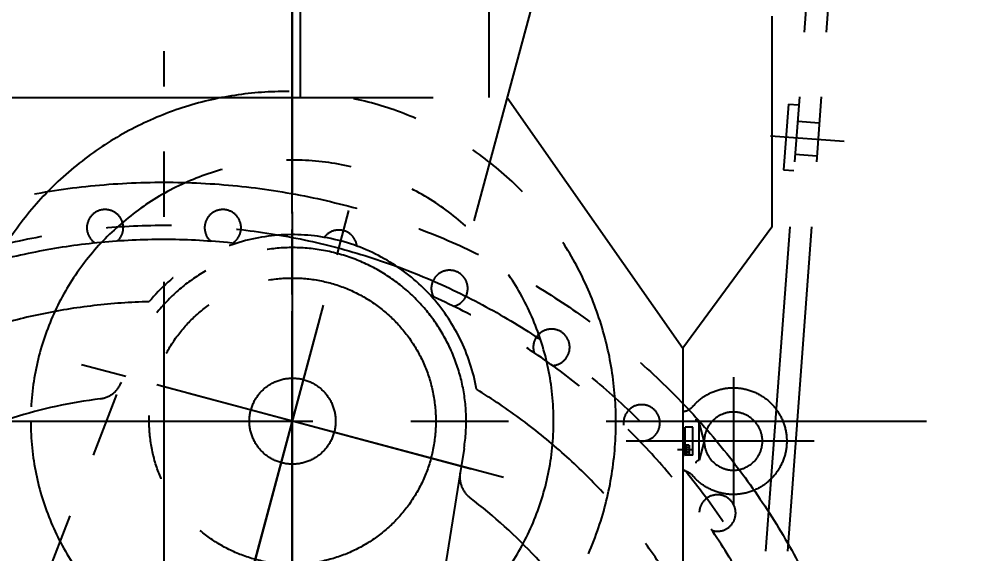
# Model space of a CAD drawing. Header units: millimetres. Extents: x 0 to 12600, y -349 to 8910.
# Drawn here: x 7616 to 8714, y 5811 to 6428 of the extents above; entities that cross this region are included whole.
import ezdxf

# ---------------------------------------------------------------- set-up
doc = ezdxf.new("R2010")
doc.units = ezdxf.units.MM
doc.header["$LTSCALE"] = 300
doc.linetypes.add('G', pattern=[2, 1.25, -0.25, 0.25, -0.25])
doc.linetypes.add('K', pattern=[2.5, 1.25, -0.25, 0.25, -0.25, 0.25, -0.25])
for name, color, linetype in [('02', 1, 'Continuous'), ('05', 142, 'G'), ('07', 6, 'K')]:
    doc.layers.add(name, color=color, linetype=linetype)
doc.styles.get("Standard").update_dxf_attribs({"font": 'isocp', "width": 0.707, "bigfont": 'intecad.shx'})
doc.dimstyles.new('INTE$2', dxfattribs={"dimscale": 30, "dimtxt": 3.5, "dimasz": 3, "dimexe": 3, "dimexo": 0, "dimgap": 1, "dimtad": 1, "dimtih": 1, "dimtoh": 1, "dimdec": 1, "dimdsep": 46, "dimtxsty": 'Standard', "dimcen": 0, "dimclrd": 1, "dimclre": 1, "dimclrt": 3, "dimaunit": 1, "dimadec": 0, "dimazin": 0, "dimtfac": 1, "dimtdec": 1, "dimtmove": 0, "dimatfit": 0, "dimfxl": 1, "dimarcsym": 0})

# ---------------------------------------------------------------- blocks, each defined once
blk = doc.blocks.new('*D9')
at = {"layer": '02', "color": 1, "linetype": 'Continuous', "lineweight": -2}
for p, q in [((7930, 6427.1), (7930, 6784.9)), ((8139.7, 6195.2), (8285.2, 6738.2)), ((8432.1, 6592.6), (8693.5, 6592.6))]:
    blk.add_line(p, q, dxfattribs=at)
for start, end in [(94.0213, 98.0425), (75, 90), (66.9525, 75), (66.9575, 70.9787)]:
    blk.add_arc((7930, 5412.3), 1282.6, start, end, dxfattribs=at)
at = {"layer": '02', "color": 1, "linetype": 'Continuous'}
for points in [[(7839.5, 6706.8), (7840.6, 6676.8), (7930, 6694.9)], [(8343.6, 6610.6), (8352.4, 6639.3), (8261.9, 6651.2)]]:
    blk.add_solid(points, dxfattribs=at)
at = {"layer": 'Defpoints', "color": 0, "linetype": 'Continuous'}
for p in [(8041.8, 6690.1), (7930, 6427.1), (8139.7, 6195.2), (8016, 5733.5), (7930, 4460.5)]:
    blk.add_point(p, dxfattribs=at)
at = {"layer": '02', "color": 3, "linetype": 'Continuous', "insert": (8607.8, 6675.1), "char_height": 105, "attachment_point": 5}
blk.add_mtext('15°', dxfattribs=at)
blk = doc.blocks.new('weewr')
at = {"layer": '05', "color": 142, "linetype": 'G'}
for p, q in [((11301, 7989.1), (11187, 7563.4)), ((11287, 7936.7), (11204.7, 7629.6)), ((11488.8, 7718.1), (11002.9, 7848.2)), ((11474.3, 7721.9), (11017.4, 7844.4))]:
    blk.add_line(p, q, dxfattribs=at)
at = {"layer": '07', "color": 6, "linetype": 'K'}
for p, q in [((11310.9, 8026.1), (11180.8, 7540.2)), ((11277.2, 7980.7), (11305.5, 7976.2)), ((11305.5, 7976.2), (11527.8, 7940.9)), ((11705.2, 7392.7), (11174.2, 7596.4))]:
    blk.add_line(p, q, dxfattribs=at)
for centre, radius in [((11797.9, 7635.2), 827.5), ((11797.9, 7635.2), 777.9), ((11245.8, 7783.2), 165), ((11245.8, 7783.2), 49.6)]:
    blk.add_circle(centre, radius, dxfattribs=at)
for centre, radius, start, end in [((11797.9, 7635.2), 761.4, 173.7719, 156.2281), ((11797.9, 7635.2), 690, 181.4236, 148.5764), ((11351.7, 8272.5), 21, 342.5135, 267.4865), ((11797.9, 7635.2), 582.5, 187.2304, 142.7696), ((11247.8, 8185.3), 21, 352.5135, 277.4865), ((11160.7, 8081.4), 21, 2.5135, 287.4865), ((11245.8, 7783.2), 215, 99.8491, 230.1509), ((11092.9, 7964), 21, 12.5135, 297.4865), ((11310.2, 8005.8), 30, 260.9868, 322.7696), ((11245.8, 7783.2), 200, 80.9868, 249.0132), ((11046.5, 7836.6), 21, 96.5194, 233.4806), ((11022.9, 7703), 21, 32.5135, 317.4865), ((11022.9, 7567.4), 21, 42.5135, 327.4865), ((11190.2, 7558.1), 30, 7.2304, 69.0132)]:
    blk.add_arc(centre, radius, start, end, dxfattribs=at)
blk = doc.blocks.new('erewre')
at = {"layer": '05', "color": 142, "linetype": 'G'}
blk.add_line((9000.1, 9988), (9000.1, 7251.7), dxfattribs=at)
at = {"layer": '07', "color": 6, "linetype": 'K'}
for p, q in [((9684.3, 9816.7), (9493.5, 7251.8)), ((9709.4, 9816.7), (9518.4, 7249.9)), ((9571.5, 8462.3), (9565.9, 8386.5)), ((9571.5, 8462.3), (9583.5, 8461.4)), ((9582.1, 8442.5), (9607, 8440.6)), ((9550.7, 8425.7), (9635.6, 8419.4)), ((9579.3, 8404.6), (9604.2, 8402.7)), ((9565.9, 8386.5), (9577.8, 8385.6))]:
    blk.add_line(p, q, dxfattribs=at)
blk.add_arc((8991.8, 8095.7), 381, 336.4874, 203.5126, dxfattribs=at)
blk = doc.blocks.new('fer')
at = {"layer": '05', "color": 142, "linetype": 'G', "ltscale": 1.5}
for p, q in [((16126.8, 5660.1), (16126.8, 6508.7)), ((16126.8, 6333), (16126.8, 5587.7)), ((16665.3, 6095.7), (15396.5, 6095.7))]:
    blk.add_line(p, q, dxfattribs=at)
at = {"layer": '07', "color": 6, "linetype": 'K', "ltscale": 1.5}
for p, q in [((16117.7, 6611.7), (16117.7, 6468.7)), ((15900.5, 6598.7), (15900.5, 6468.7)), ((15574.5, 6562.5), (15574.5, 6319.2)), ((16126.8, 6524.2), (16126.8, 6356.5)), ((15879.3, 6468.9), (15676.8, 6179.7)), ((16526.8, 6468.7), (15879.3, 6468.7)), ((15574.5, 6319.2), (15676.8, 6179.7)), ((15676.8, 6179.5), (15676.8, 5651.9)), ((15618.8, 6146.5), (15618.8, 5998.9)), ((15652.3, 6072.7), (15658.1, 6094.5)), ((15658.1, 6050.9), (15658.1, 6094.5)), ((15665.6, 6056.5), (15665.6, 6088.9)), ((15665.6, 6088.9), (15674.2, 6088.9)), ((15674.2, 6056.5), (15674.2, 6088.9)), ((15525.6, 6072.7), (15742.2, 6072.7)), ((15652.3, 6072.7), (15658.1, 6050.9)), ((15666.5, 6062.7), (15683, 6062.7)), ((15665.6, 6056.5), (15674.2, 6056.5))]:
    blk.add_line(p, q, dxfattribs=at)
at = {"layer": '07', "color": 6, "linetype": 'K'}
for p, q in [((15669.6, 6066.8), (15669.6, 6058.5)), ((15670, 6068.2), (15673.1, 6068.2)), ((15670, 6065.4), (15673.1, 6065.4)), ((15672.9, 6062.7), (15675.8, 6062.7)), ((15673.1, 6068.2), (15673.1, 6057.2)), ((15673.6, 6067.1), (15673.1, 6067.6)), ((15673.6, 6067.3), (15675.2, 6067.3)), ((15673.6, 6067.3), (15673.6, 6058)), ((15673.6, 6058.2), (15673.6, 6067.1)), ((15673.6, 6062.8), (15675.2, 6063.6)), ((15675.2, 6062.5), (15673.6, 6061.8)), ((15677.7, 6062.7), (15674.2, 6062.7)), ((15675.2, 6068.7), (15675.2, 6056.7)), ((15676.8, 6068.7), (15675.2, 6068.7)), ((15675.2, 6058), (15675.2, 6067.3)), ((15676.8, 6068.7), (15676.8, 6056.7)), ((15670, 6059.9), (15673.1, 6059.9)), ((15670, 6057.2), (15673.1, 6057.2)), ((15673.6, 6058.2), (15673.1, 6057.7)), ((15673.6, 6058), (15675.2, 6058)), ((15676.8, 6056.7), (15675.2, 6056.7))]:
    blk.add_line(p, q, dxfattribs=at)
blk.add_circle((16126.8, 6095.7), 301, dxfattribs=at)
at = {"layer": '07', "color": 6, "linetype": 'K', "ltscale": 1.5}
blk.add_circle((15618.8, 6072.7), 33.5, dxfattribs=at)
for centre, radius, start, end in [((15618.8, 6072.7), 61.5, 40.3758, 319.6242), ((15679.3, 6124.2), 18, 220.3758, 261.8106), ((15658.1, 6098.1), 3.6, 270, 0), ((15658.1, 6047.3), 3.6, 0, 90), ((15679.3, 6021.2), 18, 98.1894, 139.6242)]:
    blk.add_arc(centre, radius, start, end, dxfattribs=at)
at = {"layer": '07', "color": 6, "linetype": 'K'}
for centre, radius, start, end in [((15672, 6066.8), 2.45, 145.6158, 214.3842), ((15678.7, 6062.7), 9.14, 162.412, 197.588), ((15672, 6058.5), 2.45, 145.6158, 214.3842)]:
    blk.add_arc(centre, radius, start, end, dxfattribs=at)

msp = doc.modelspace()

# ---------------------------------------------------------------- linework, layer by layer
at = {"layer": '05'}
for p, q in [((7929.98, 4460.5), (7929.98, 6427.06)), ((7782.38, 4550.07), (7782.38, 6390.91))]:
    msp.add_line(p, q, dxfattribs=at)

# ---------------------------------------------------------------- block references
at = {"layer": '07'}
msp.add_blockref('erewre', (-1070.1, -2132.33), dxfattribs=at)
at = {"layer": '07', "xscale": -1}
msp.add_blockref('fer', (24056.73, -131.32), dxfattribs=at)
at = {"layer": '07', "rotation": 270}
msp.add_blockref('weewr', (147.14, 17210.21), dxfattribs=at)

# ---------------------------------------------------------------- dimensions: what is measured, and where the dimension line sits
at = {"layer": '02', "color": 1, "linetype": 'Continuous'}
dim = msp.add_angular_dim_2l(base=(8041.76, 6690.06), line1=((8016.04, 5733.51), (8139.75, 6195.21)), line2=((7929.98, 4460.5), (7929.98, 6427.06)), dimstyle='INTE$2', dxfattribs=at)
dim.commit()
dim.dimension.update_dxf_attribs({"geometry": '*D9', "text_midpoint": (8607.79, 6675.07)})

doc.saveas('drawing.dxf')
